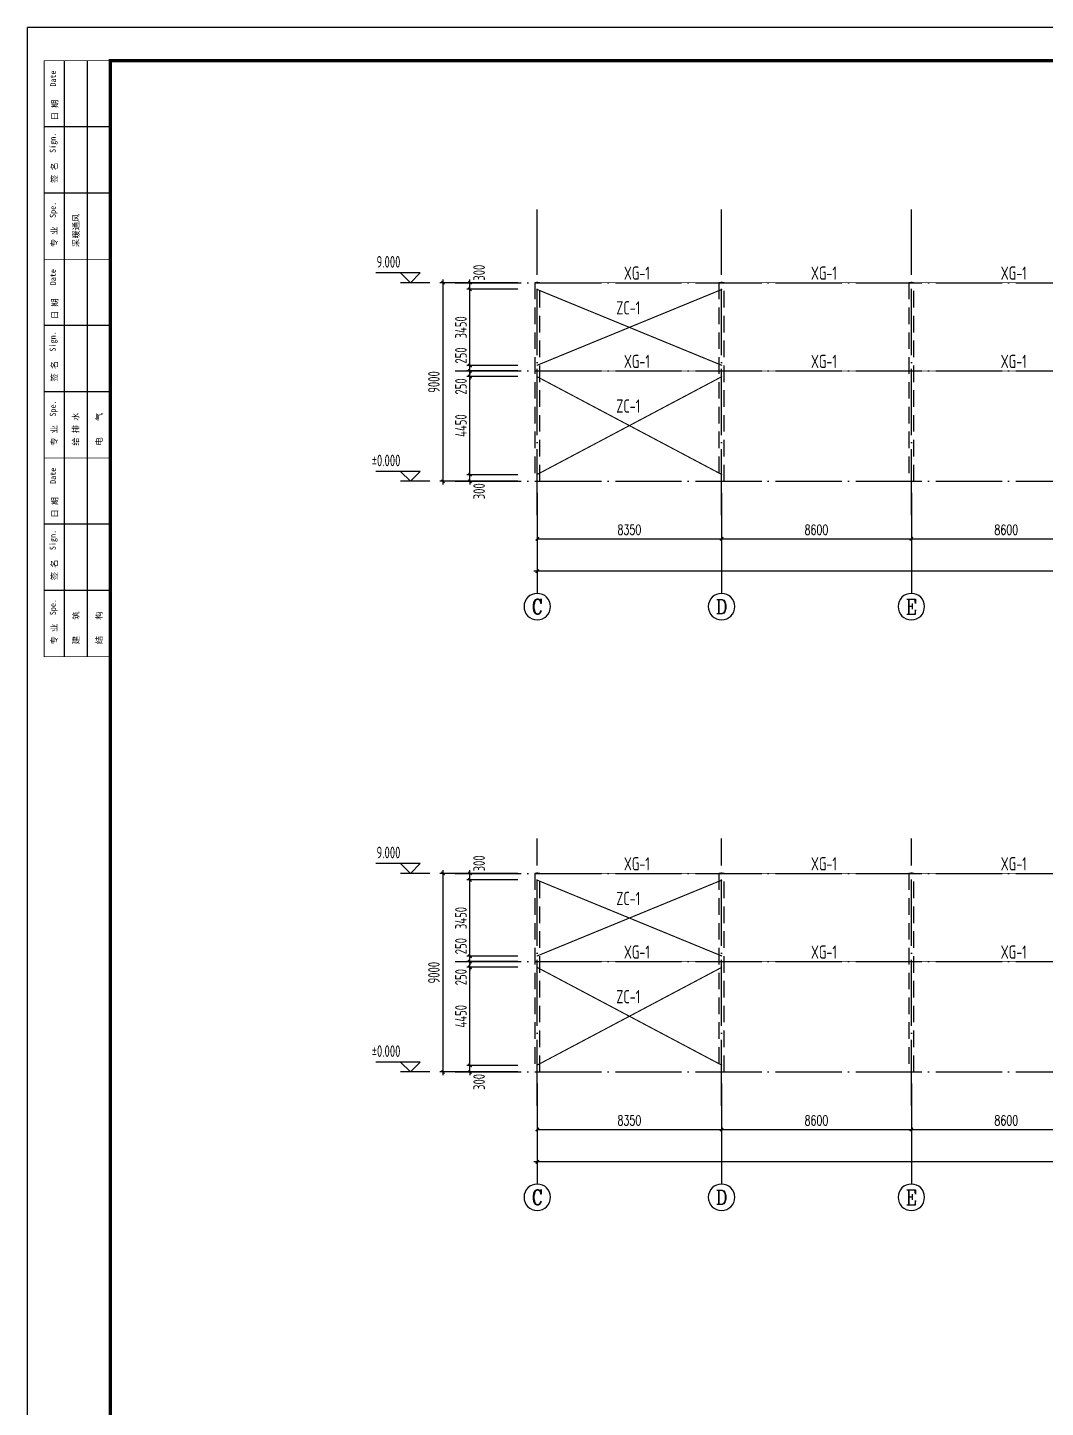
# Model space of a CAD drawing. Extents: x 899043 to 2598688, y -137197 to 211789.
# Drawn here: x 1636138 to 1682255, y 67618 to 130135 of the extents above; entities that cross this region are included whole.
import ezdxf
from ezdxf.enums import TextEntityAlignment as Align

# ---------------------------------------------------------------- set-up
doc = ezdxf.new("R2010")
doc.units = 0
doc.header["$LTSCALE"] = 1500
doc.header["$MEASUREMENT"] = 0
doc.linetypes.add('DASHED', pattern=[0.75, 0.5, -0.25])
doc.linetypes.add('DOTE', pattern=[2.42, 2, -0.2, 0.02, -0.2])
for name, color, linetype in [('00-tk', 151, 'Continuous'), ('AXIS', 3, 'Continuous'), ('AXIS_TEXT', 7, 'Continuous'), ('Boltx', 252, 'DASHED'), ('DIM', 3, 'Continuous'), ('TDB_文字', 7, 'Continuous'), ('THIN', 7, 'Continuous')]:
    doc.layers.add(name, color=color, linetype=linetype)
doc.layers.add('钢板标注', color=9, linetype='Continuous', lineweight=18)
doc.styles.add('_TCH_AXIS', font='COMPLEX', dxfattribs={"bigfont": 'GBCBIG'})
doc.styles.add('_TCH_DIM_T3', font='SIMPLEX', dxfattribs={"width": 0.705882, "bigfont": 'GBCBIG'})
doc.styles.add('COMPLEX', font='COMPLEX')
doc.styles.add('DS6HT', font='simhei.ttf', dxfattribs={"width": 0.8})
doc.styles.add('TSSD_Dimension', font='Tssdeng.shx', dxfattribs={"width": 0.7, "bigfont": 'hztxt.shx'})
doc.styles.add('TSSD_Label', font='Tssdeng.shx', dxfattribs={"width": 0.7, "bigfont": 'hztxt.shx'})
doc.dimstyles.new('_TCH_ARCH&&150', dxfattribs={"dimtxt": 446.25, "dimasz": 150, "dimexe": 375, "dimexo": 450, "dimgap": 189.375, "dimtad": 1, "dimdec": 0, "dimzin": 0, "dimdsep": 46, "dimtxsty": '_TCH_DIM_T3', "dimblk": 'ARCHTICK', "dimcen": 0.09, "dimclrt": 7, "dimazin": 2, "dimtfac": 1, "dimtdec": 0, "dimtix": 1, "dimtmove": 2, "dimatfit": 3, "dimfxl": 0, "dimtolj": 1, "dimtzin": 0, "dimarcsym": 0})
doc.dimstyles.new('TSSD_150_150', dxfattribs={"dimtxt": 525, "dimasz": 150, "dimexe": 150, "dimexo": 375, "dimgap": 150, "dimtad": 1, "dimdec": 0, "dimzin": 0, "dimdsep": 46, "dimtxsty": 'TSSD_Dimension', "dimblk": 'ARCHTICK', "dimblk1": 'ARCHTICK', "dimblk2": 'ARCHTICK', "dimcen": 0, "dimdle": 150, "dimclrt": 7, "dimadec": 0, "dimazin": 0, "dimtfac": 1, "dimtdec": 0, "dimtix": 1, "dimtmove": 2, "dimatfit": 3, "dimfxl": 0, "dimtolj": 1, "dimtzin": 0, "dimarcsym": 0})

# ---------------------------------------------------------------- blocks, each defined once
blk = doc.blocks.new('_ArchTick')
at = {"color": 0, "linetype": 'ByBlock', "const_width": 0.4}
blk.add_lwpolyline([(-0.5, -0.5), (0.5, 0.5)], dxfattribs=at)
blk = doc.blocks.new('*D251')
at = {"layer": 'AXIS', "color": 0, "lineweight": -2}
for p, q in [((1659231, 109057), (1659231, 106595)), ((1667582, 109057), (1667582, 106595)), ((1659231, 106970), (1667582, 106970))]:
    blk.add_line(p, q, dxfattribs=at)
at = {"layer": 'Defpoints', "color": 0}
for p in [(1659231, 109507), (1667582, 109507), (1667582, 106970)]:
    blk.add_point(p, dxfattribs=at)
at = {"layer": 'AXIS', "color": 0, "lineweight": -2, "xscale": 150, "yscale": 150, "zscale": 150, "rotation": 180}
blk.add_blockref('_ArchTick', (1659231, 106970), dxfattribs=at)
at = {"layer": 'AXIS', "color": 0, "lineweight": -2, "xscale": 150, "yscale": 150, "zscale": 150}
blk.add_blockref('_ArchTick', (1667582, 106970), dxfattribs=at)
at = {"layer": 'AXIS', "color": 7, "insert": (1663407, 107382), "char_height": 446.2, "attachment_point": 5, "style": '_TCH_DIM_T3'}
blk.add_mtext('\\A1;8350', dxfattribs=at)
blk = doc.blocks.new('*D252')
at = {"layer": 'AXIS', "color": 0, "lineweight": -2}
for p, q in [((1667582, 109057), (1667582, 106595)), ((1676182, 109057), (1676182, 106595)), ((1667582, 106970), (1676182, 106970))]:
    blk.add_line(p, q, dxfattribs=at)
at = {"layer": 'Defpoints', "color": 0}
for p in [(1667582, 109507), (1676182, 109507), (1676182, 106970)]:
    blk.add_point(p, dxfattribs=at)
at = {"layer": 'AXIS', "color": 0, "lineweight": -2, "xscale": 150, "yscale": 150, "zscale": 150, "rotation": 180}
blk.add_blockref('_ArchTick', (1667582, 106970), dxfattribs=at)
at = {"layer": 'AXIS', "color": 0, "lineweight": -2, "xscale": 150, "yscale": 150, "zscale": 150}
blk.add_blockref('_ArchTick', (1676182, 106970), dxfattribs=at)
at = {"layer": 'AXIS', "color": 7, "insert": (1671882, 107382), "char_height": 446.2, "attachment_point": 5, "style": '_TCH_DIM_T3'}
blk.add_mtext('\\A1;8600', dxfattribs=at)
blk = doc.blocks.new('*D253')
at = {"layer": 'AXIS', "color": 0, "lineweight": -2}
for p, q in [((1676182, 109057), (1676182, 106595)), ((1684782, 109057), (1684782, 106595)), ((1676182, 106970), (1684782, 106970))]:
    blk.add_line(p, q, dxfattribs=at)
at = {"layer": 'Defpoints', "color": 0}
for p in [(1676182, 109507), (1684782, 109507), (1684782, 106970)]:
    blk.add_point(p, dxfattribs=at)
at = {"layer": 'AXIS', "color": 0, "lineweight": -2, "xscale": 150, "yscale": 150, "zscale": 150, "rotation": 180}
blk.add_blockref('_ArchTick', (1676182, 106970), dxfattribs=at)
at = {"layer": 'AXIS', "color": 0, "lineweight": -2, "xscale": 150, "yscale": 150, "zscale": 150}
blk.add_blockref('_ArchTick', (1684782, 106970), dxfattribs=at)
at = {"layer": 'AXIS', "color": 7, "insert": (1680482, 107382), "char_height": 446.2, "attachment_point": 5, "style": '_TCH_DIM_T3'}
blk.add_mtext('\\A1;8600', dxfattribs=at)
blk = doc.blocks.new('_AXISO')
blk.add_circle((0, 0), 0.5)
at = {"layer": 'AXIS_TEXT', "style": 'COMPLEX', "width": 1.041667}
blk.add_attdef('A', text='', height=0.56, dxfattribs=at).set_placement((-0.25, -0.28), (0.25, -0.28), align=Align.FIT)
blk = doc.blocks.new('*D264')
at = {"layer": 'Defpoints', "color": 0}
for p in [(1659231, 108716), (1769982, 108716), (1659231, 105507)]:
    blk.add_point(p, dxfattribs=at)
at = {"layer": 'DIM', "color": 0, "lineweight": -2}
for p, q in [((1659231, 108341), (1659231, 105357)), ((1769982, 108341), (1769982, 105357)), ((1770132, 105507), (1659081, 105507))]:
    blk.add_line(p, q, dxfattribs=at)
at = {"layer": 'DIM', "color": 0, "lineweight": -2, "xscale": 150, "yscale": 150, "zscale": 150, "rotation": 180}
blk.add_blockref('_ArchTick', (1659231, 105507), dxfattribs=at)
at = {"layer": 'DIM', "color": 0, "lineweight": -2, "xscale": 150, "yscale": 150, "zscale": 150}
blk.add_blockref('_ArchTick', (1769982, 105507), dxfattribs=at)
at = {"layer": 'DIM', "color": 7, "insert": (1714607, 105920), "char_height": 525, "attachment_point": 5, "style": 'TSSD_Dimension'}
blk.add_mtext('\\A1;110750', dxfattribs=at)
blk = doc.blocks.new('*D272')
at = {"layer": 'Defpoints', "color": 0}
for p in [(1654960, 118578), (1658582, 118578), (1658582, 109578)]:
    blk.add_point(p, dxfattribs=at)
at = {"layer": 'DIM', "color": 0, "lineweight": -2}
for p, q in [((1658207, 118578), (1654810, 118578)), ((1654960, 109428), (1654960, 118728)), ((1658207, 109578), (1654810, 109578))]:
    blk.add_line(p, q, dxfattribs=at)
at = {"layer": 'DIM', "color": 0, "lineweight": -2, "xscale": 150, "yscale": 150, "zscale": 150}
for p, rotation in [((1654960, 118578), 90), ((1654960, 109578), 270)]:
    blk.add_blockref('_ArchTick', p, dxfattribs=dict(at, rotation=rotation))
at = {"layer": 'DIM', "color": 7, "insert": (1654547, 114078), "char_height": 525, "attachment_point": 5, "rotation": 90, "style": 'TSSD_Dimension'}
blk.add_mtext('\\A1;9000', dxfattribs=at)
blk = doc.blocks.new('*D269')
at = {"layer": 'Defpoints', "color": 0}
for p in [(1656183, 109878), (1658721, 109878), (1658721, 109578)]:
    blk.add_point(p, dxfattribs=at)
at = {"layer": 'DIM', "color": 0, "lineweight": -2}
for p, q in [((1658346, 109878), (1656033, 109878)), ((1658346, 109578), (1656033, 109578)), ((1656183, 109878), (1656183, 110028)), ((1656183, 109578), (1656183, 109878)), ((1656183, 109578), (1656183, 109428))]:
    blk.add_line(p, q, dxfattribs=at)
at = {"layer": 'DIM', "color": 0, "lineweight": -2, "xscale": 150, "yscale": 150, "zscale": 150}
for p, rotation in [((1656183, 109878), 270), ((1656183, 109578), 90)]:
    blk.add_blockref('_ArchTick', p, dxfattribs=dict(at, rotation=rotation))
at = {"layer": 'DIM', "color": 7, "insert": (1656596, 109126), "char_height": 525, "attachment_point": 5, "rotation": 90, "style": 'TSSD_Dimension'}
blk.add_mtext('\\A1;300', dxfattribs=at)
blk = doc.blocks.new('*D270')
at = {"layer": 'Defpoints', "color": 0}
for p in [(1656183, 118278), (1658721, 118278), (1658721, 114828)]:
    blk.add_point(p, dxfattribs=at)
at = {"layer": 'DIM', "color": 0, "lineweight": -2}
for p, q in [((1658346, 118278), (1656033, 118278)), ((1656183, 114678), (1656183, 118428)), ((1658346, 114828), (1656033, 114828))]:
    blk.add_line(p, q, dxfattribs=at)
at = {"layer": 'DIM', "color": 0, "lineweight": -2, "xscale": 150, "yscale": 150, "zscale": 150}
for p, rotation in [((1656183, 118278), 90), ((1656183, 114828), 270)]:
    blk.add_blockref('_ArchTick', p, dxfattribs=dict(at, rotation=rotation))
at = {"layer": 'DIM', "color": 7, "insert": (1655771, 116553), "char_height": 525, "attachment_point": 5, "rotation": 90, "style": 'TSSD_Dimension'}
blk.add_mtext('\\A1;3450', dxfattribs=at)
blk = doc.blocks.new('*D271')
at = {"layer": 'Defpoints', "color": 0}
for p in [(1656183, 118578), (1658721, 118578), (1658721, 118278)]:
    blk.add_point(p, dxfattribs=at)
at = {"layer": 'DIM', "color": 0, "lineweight": -2}
for p, q in [((1658346, 118578), (1656033, 118578)), ((1658346, 118278), (1656033, 118278)), ((1656183, 118128), (1656183, 118728))]:
    blk.add_line(p, q, dxfattribs=at)
at = {"layer": 'DIM', "color": 0, "lineweight": -2, "xscale": 150, "yscale": 150, "zscale": 150}
for p, rotation in [((1656183, 118578), 90), ((1656183, 118278), 270)]:
    blk.add_blockref('_ArchTick', p, dxfattribs=dict(at, rotation=rotation))
at = {"layer": 'DIM', "color": 7, "insert": (1656596, 119029), "char_height": 525, "attachment_point": 5, "rotation": 90, "style": 'TSSD_Dimension'}
blk.add_mtext('\\A1;300', dxfattribs=at)
blk = doc.blocks.new('*D273')
at = {"layer": 'Defpoints', "color": 0}
for p in [(1656183, 114578), (1658721, 114578), (1658721, 114328)]:
    blk.add_point(p, dxfattribs=at)
at = {"layer": 'DIM', "color": 0, "lineweight": -2}
for p, q in [((1658346, 114578), (1656033, 114578)), ((1656183, 114578), (1656183, 114728)), ((1656183, 114328), (1656183, 114578)), ((1658346, 114328), (1656033, 114328)), ((1656183, 114328), (1656183, 114178))]:
    blk.add_line(p, q, dxfattribs=at)
at = {"layer": 'DIM', "color": 0, "lineweight": -2, "xscale": 150, "yscale": 150, "zscale": 150}
for p, rotation in [((1656183, 114578), 270), ((1656183, 114328), 90)]:
    blk.add_blockref('_ArchTick', p, dxfattribs=dict(at, rotation=rotation))
at = {"layer": 'DIM', "color": 7, "insert": (1655771, 113876), "char_height": 525, "attachment_point": 5, "rotation": 90, "style": 'TSSD_Dimension'}
blk.add_mtext('\\A1;250', dxfattribs=at)
blk = doc.blocks.new('*D274')
at = {"layer": 'Defpoints', "color": 0}
for p in [(1656183, 114328), (1658721, 114328), (1658721, 109878)]:
    blk.add_point(p, dxfattribs=at)
at = {"layer": 'DIM', "color": 0, "lineweight": -2}
for p, q in [((1656183, 109728), (1656183, 114478)), ((1658346, 114328), (1656033, 114328)), ((1658346, 109878), (1656033, 109878))]:
    blk.add_line(p, q, dxfattribs=at)
at = {"layer": 'DIM', "color": 0, "lineweight": -2, "xscale": 150, "yscale": 150, "zscale": 150}
for p, rotation in [((1656183, 114328), 90), ((1656183, 109878), 270)]:
    blk.add_blockref('_ArchTick', p, dxfattribs=dict(at, rotation=rotation))
at = {"layer": 'DIM', "color": 7, "insert": (1655771, 112103), "char_height": 525, "attachment_point": 5, "rotation": 90, "style": 'TSSD_Dimension'}
blk.add_mtext('\\A1;4450', dxfattribs=at)
blk = doc.blocks.new('*D288')
at = {"layer": 'AXIS', "color": 0, "lineweight": -2}
for p, q in [((1659231, 82295), (1659231, 79832)), ((1667582, 82295), (1667582, 79832)), ((1659231, 80207), (1667582, 80207))]:
    blk.add_line(p, q, dxfattribs=at)
at = {"layer": 'Defpoints', "color": 0}
for p in [(1659231, 82745), (1667582, 82745), (1667582, 80207)]:
    blk.add_point(p, dxfattribs=at)
at = {"layer": 'AXIS', "color": 0, "lineweight": -2, "xscale": 150, "yscale": 150, "zscale": 150, "rotation": 180}
blk.add_blockref('_ArchTick', (1659231, 80207), dxfattribs=at)
at = {"layer": 'AXIS', "color": 0, "lineweight": -2, "xscale": 150, "yscale": 150, "zscale": 150}
blk.add_blockref('_ArchTick', (1667582, 80207), dxfattribs=at)
at = {"layer": 'AXIS', "color": 7, "insert": (1663407, 80620), "char_height": 446.2, "attachment_point": 5, "style": '_TCH_DIM_T3'}
blk.add_mtext('\\A1;8350', dxfattribs=at)
blk = doc.blocks.new('*D289')
at = {"layer": 'AXIS', "color": 0, "lineweight": -2}
for p, q in [((1667582, 82295), (1667582, 79832)), ((1676182, 82295), (1676182, 79832)), ((1667582, 80207), (1676182, 80207))]:
    blk.add_line(p, q, dxfattribs=at)
at = {"layer": 'Defpoints', "color": 0}
for p in [(1667582, 82745), (1676182, 82745), (1676182, 80207)]:
    blk.add_point(p, dxfattribs=at)
at = {"layer": 'AXIS', "color": 0, "lineweight": -2, "xscale": 150, "yscale": 150, "zscale": 150, "rotation": 180}
blk.add_blockref('_ArchTick', (1667582, 80207), dxfattribs=at)
at = {"layer": 'AXIS', "color": 0, "lineweight": -2, "xscale": 150, "yscale": 150, "zscale": 150}
blk.add_blockref('_ArchTick', (1676182, 80207), dxfattribs=at)
at = {"layer": 'AXIS', "color": 7, "insert": (1671882, 80620), "char_height": 446.2, "attachment_point": 5, "style": '_TCH_DIM_T3'}
blk.add_mtext('\\A1;8600', dxfattribs=at)
blk = doc.blocks.new('*D290')
at = {"layer": 'AXIS', "color": 0, "lineweight": -2}
for p, q in [((1676182, 82295), (1676182, 79832)), ((1684782, 82295), (1684782, 79832)), ((1676182, 80207), (1684782, 80207))]:
    blk.add_line(p, q, dxfattribs=at)
at = {"layer": 'Defpoints', "color": 0}
for p in [(1676182, 82745), (1684782, 82745), (1684782, 80207)]:
    blk.add_point(p, dxfattribs=at)
at = {"layer": 'AXIS', "color": 0, "lineweight": -2, "xscale": 150, "yscale": 150, "zscale": 150, "rotation": 180}
blk.add_blockref('_ArchTick', (1676182, 80207), dxfattribs=at)
at = {"layer": 'AXIS', "color": 0, "lineweight": -2, "xscale": 150, "yscale": 150, "zscale": 150}
blk.add_blockref('_ArchTick', (1684782, 80207), dxfattribs=at)
at = {"layer": 'AXIS', "color": 7, "insert": (1680482, 80620), "char_height": 446.2, "attachment_point": 5, "style": '_TCH_DIM_T3'}
blk.add_mtext('\\A1;8600', dxfattribs=at)
blk = doc.blocks.new('*D276')
at = {"layer": 'Defpoints', "color": 0}
for p in [(1659231, 81953), (1769982, 81953), (1659231, 78745)]:
    blk.add_point(p, dxfattribs=at)
at = {"layer": 'DIM', "color": 0, "lineweight": -2}
for p, q in [((1659231, 81578), (1659231, 78595)), ((1769982, 81578), (1769982, 78595)), ((1770132, 78745), (1659081, 78745))]:
    blk.add_line(p, q, dxfattribs=at)
at = {"layer": 'DIM', "color": 0, "lineweight": -2, "xscale": 150, "yscale": 150, "zscale": 150, "rotation": 180}
blk.add_blockref('_ArchTick', (1659231, 78745), dxfattribs=at)
at = {"layer": 'DIM', "color": 0, "lineweight": -2, "xscale": 150, "yscale": 150, "zscale": 150}
blk.add_blockref('_ArchTick', (1769982, 78745), dxfattribs=at)
at = {"layer": 'DIM', "color": 7, "insert": (1714607, 79157), "char_height": 525, "attachment_point": 5, "style": 'TSSD_Dimension'}
blk.add_mtext('\\A1;110750', dxfattribs=at)
blk = doc.blocks.new('*D284')
at = {"layer": 'Defpoints', "color": 0}
for p in [(1654960, 91815), (1658582, 91815), (1658582, 82815)]:
    blk.add_point(p, dxfattribs=at)
at = {"layer": 'DIM', "color": 0, "lineweight": -2}
for p, q in [((1654960, 82665), (1654960, 91965)), ((1658207, 91815), (1654810, 91815)), ((1658207, 82815), (1654810, 82815))]:
    blk.add_line(p, q, dxfattribs=at)
at = {"layer": 'DIM', "color": 0, "lineweight": -2, "xscale": 150, "yscale": 150, "zscale": 150}
for p, rotation in [((1654960, 91815), 90), ((1654960, 82815), 270)]:
    blk.add_blockref('_ArchTick', p, dxfattribs=dict(at, rotation=rotation))
at = {"layer": 'DIM', "color": 7, "insert": (1654547, 87315), "char_height": 525, "attachment_point": 5, "rotation": 90, "style": 'TSSD_Dimension'}
blk.add_mtext('\\A1;9000', dxfattribs=at)
blk = doc.blocks.new('*D285')
at = {"layer": 'Defpoints', "color": 0}
for p in [(1656183, 83115), (1658721, 83115), (1658721, 82815)]:
    blk.add_point(p, dxfattribs=at)
at = {"layer": 'DIM', "color": 0, "lineweight": -2}
for p, q in [((1656183, 83115), (1656183, 83265)), ((1658346, 83115), (1656033, 83115)), ((1658346, 82815), (1656033, 82815)), ((1656183, 82815), (1656183, 83115)), ((1656183, 82815), (1656183, 82665))]:
    blk.add_line(p, q, dxfattribs=at)
at = {"layer": 'DIM', "color": 0, "lineweight": -2, "xscale": 150, "yscale": 150, "zscale": 150}
for p, rotation in [((1656183, 83115), 270), ((1656183, 82815), 90)]:
    blk.add_blockref('_ArchTick', p, dxfattribs=dict(at, rotation=rotation))
at = {"layer": 'DIM', "color": 7, "insert": (1656596, 82363), "char_height": 525, "attachment_point": 5, "rotation": 90, "style": 'TSSD_Dimension'}
blk.add_mtext('\\A1;300', dxfattribs=at)
blk = doc.blocks.new('*D286')
at = {"layer": 'Defpoints', "color": 0}
for p in [(1656183, 91515), (1658721, 91515), (1658721, 88065)]:
    blk.add_point(p, dxfattribs=at)
at = {"layer": 'DIM', "color": 0, "lineweight": -2}
for p, q in [((1658346, 91515), (1656033, 91515)), ((1656183, 87915), (1656183, 91665)), ((1658346, 88065), (1656033, 88065))]:
    blk.add_line(p, q, dxfattribs=at)
at = {"layer": 'DIM', "color": 0, "lineweight": -2, "xscale": 150, "yscale": 150, "zscale": 150}
for p, rotation in [((1656183, 91515), 90), ((1656183, 88065), 270)]:
    blk.add_blockref('_ArchTick', p, dxfattribs=dict(at, rotation=rotation))
at = {"layer": 'DIM', "color": 7, "insert": (1655771, 89790), "char_height": 525, "attachment_point": 5, "rotation": 90, "style": 'TSSD_Dimension'}
blk.add_mtext('\\A1;3450', dxfattribs=at)
blk = doc.blocks.new('*D287')
at = {"layer": 'Defpoints', "color": 0}
for p in [(1656183, 91815), (1658721, 91815), (1658721, 91515)]:
    blk.add_point(p, dxfattribs=at)
at = {"layer": 'DIM', "color": 0, "lineweight": -2}
for p, q in [((1656183, 91365), (1656183, 91965)), ((1658346, 91815), (1656033, 91815)), ((1658346, 91515), (1656033, 91515))]:
    blk.add_line(p, q, dxfattribs=at)
at = {"layer": 'DIM', "color": 0, "lineweight": -2, "xscale": 150, "yscale": 150, "zscale": 150}
for p, rotation in [((1656183, 91815), 90), ((1656183, 91515), 270)]:
    blk.add_blockref('_ArchTick', p, dxfattribs=dict(at, rotation=rotation))
at = {"layer": 'DIM', "color": 7, "insert": (1656596, 92267), "char_height": 525, "attachment_point": 5, "rotation": 90, "style": 'TSSD_Dimension'}
blk.add_mtext('\\A1;300', dxfattribs=at)
blk = doc.blocks.new('*D282')
at = {"layer": 'Defpoints', "color": 0}
for p in [(1656183, 87815), (1658721, 87815), (1658721, 87565)]:
    blk.add_point(p, dxfattribs=at)
at = {"layer": 'DIM', "color": 0, "lineweight": -2}
for p, q in [((1658346, 87815), (1656033, 87815)), ((1658346, 87565), (1656033, 87565)), ((1656183, 87815), (1656183, 87965)), ((1656183, 87565), (1656183, 87815)), ((1656183, 87565), (1656183, 87415))]:
    blk.add_line(p, q, dxfattribs=at)
at = {"layer": 'DIM', "color": 0, "lineweight": -2, "xscale": 150, "yscale": 150, "zscale": 150}
for p, rotation in [((1656183, 87815), 270), ((1656183, 87565), 90)]:
    blk.add_blockref('_ArchTick', p, dxfattribs=dict(at, rotation=rotation))
at = {"layer": 'DIM', "color": 7, "insert": (1655771, 87113), "char_height": 525, "attachment_point": 5, "rotation": 90, "style": 'TSSD_Dimension'}
blk.add_mtext('\\A1;250', dxfattribs=at)
blk = doc.blocks.new('*D283')
at = {"layer": 'Defpoints', "color": 0}
for p in [(1656183, 87565), (1658721, 87565), (1658721, 83115)]:
    blk.add_point(p, dxfattribs=at)
at = {"layer": 'DIM', "color": 0, "lineweight": -2}
for p, q in [((1658346, 87565), (1656033, 87565)), ((1656183, 82965), (1656183, 87715)), ((1658346, 83115), (1656033, 83115))]:
    blk.add_line(p, q, dxfattribs=at)
at = {"layer": 'DIM', "color": 0, "lineweight": -2, "xscale": 150, "yscale": 150, "zscale": 150}
for p, rotation in [((1656183, 87565), 90), ((1656183, 83115), 270)]:
    blk.add_blockref('_ArchTick', p, dxfattribs=dict(at, rotation=rotation))
at = {"layer": 'DIM', "color": 7, "insert": (1655771, 85340), "char_height": 525, "attachment_point": 5, "rotation": 90, "style": 'TSSD_Dimension'}
blk.add_mtext('\\A1;4450', dxfattribs=at)
blk = doc.blocks.new('*D340')
at = {"layer": 'Defpoints', "color": 0}
for p in [(1656183, 88065), (1658721, 88065), (1658721, 87815)]:
    blk.add_point(p, dxfattribs=at)
at = {"layer": 'DIM', "color": 0, "lineweight": -2}
for p, q in [((1656183, 88065), (1656183, 88215)), ((1658346, 88065), (1656033, 88065)), ((1658346, 87815), (1656033, 87815)), ((1656183, 87815), (1656183, 88065)), ((1656183, 87815), (1656183, 87665))]:
    blk.add_line(p, q, dxfattribs=at)
at = {"layer": 'DIM', "color": 0, "lineweight": -2, "xscale": 150, "yscale": 150, "zscale": 150}
for p, rotation in [((1656183, 88065), 270), ((1656183, 87815), 90)]:
    blk.add_blockref('_ArchTick', p, dxfattribs=dict(at, rotation=rotation))
at = {"layer": 'DIM', "color": 7, "insert": (1655771, 88517), "char_height": 525, "attachment_point": 5, "rotation": 90, "style": 'TSSD_Dimension'}
blk.add_mtext('\\A1;250', dxfattribs=at)
blk = doc.blocks.new('*D341')
at = {"layer": 'Defpoints', "color": 0}
for p in [(1656183, 114828), (1658721, 114828), (1658721, 114578)]:
    blk.add_point(p, dxfattribs=at)
at = {"layer": 'DIM', "color": 0, "lineweight": -2}
for p, q in [((1658346, 114828), (1656033, 114828)), ((1658346, 114578), (1656033, 114578)), ((1656183, 114828), (1656183, 114978)), ((1656183, 114578), (1656183, 114828)), ((1656183, 114578), (1656183, 114428))]:
    blk.add_line(p, q, dxfattribs=at)
at = {"layer": 'DIM', "color": 0, "lineweight": -2, "xscale": 150, "yscale": 150, "zscale": 150}
for p, rotation in [((1656183, 114828), 270), ((1656183, 114578), 90)]:
    blk.add_blockref('_ArchTick', p, dxfattribs=dict(at, rotation=rotation))
at = {"layer": 'DIM', "color": 7, "insert": (1655771, 115279), "char_height": 525, "attachment_point": 5, "rotation": 90, "style": 'TSSD_Dimension'}
blk.add_mtext('\\A1;250', dxfattribs=at)
blk = doc.blocks.new('会签')
at = {"layer": '00-tk'}
for p, q in [((-1400, 24000), (-1400, 6000)), ((-700, 24000), (-700, 6000)), ((0, 22000), (-2000, 22000)), ((0, 20000), (-2000, 20000)), ((0, 16000), (-2000, 16000)), ((0, 14000), (-2000, 14000)), ((0, 10000), (-2000, 10000)), ((0, 8000), (-2000, 8000))]:
    blk.add_line(p, q, dxfattribs=at)
at = {"layer": '00-tk', "const_width": 24.7}
for points in [[(0, 6000), (-2000, 6000), (-2000, 24000)], [(0, 24000), (-2000, 24000)], [(0, 18000), (-2000, 18000)], [(0, 12000), (-2000, 12000)]]:
    blk.add_lwpolyline(points, dxfattribs=at)
at = {"layer": '00-tk', "style": 'DS6HT'}
for s, p in [('Date', (-1642, 23216)), ('日 期', (-1589, 22196)), ('Sign.', (-1651, 21215)), ('签 名', (-1603, 20306)), ('Spe.', (-1648, 19251)), ('采暖通风', (-948, 18370)), ('专 业', (-1608, 18369)), ('Date', (-1642, 17216)), ('日 期', (-1589, 16196)), ('Sign.', (-1651, 15215)), ('签 名', (-1603, 14306)), ('Spe.', (-1648, 13251)), ('给 排 水', (-956, 12372)), ('电    气', (-251, 12372)), ('专 业', (-1608, 12369)), ('Date', (-1642, 11216)), ('日 期', (-1589, 10196)), ('Sign.', (-1651, 9215)), ('签 名', (-1603, 8306)), ('Spe.', (-1648, 7251)), ('建    筑', (-948, 6372)), ('结    构', (-248, 6374)), ('专 业', (-1608, 6369))]:
    blk.add_text(s, height=180, rotation=90, dxfattribs=at).set_placement(p)
blk = doc.blocks.new('A$C16496DF1')
at = {"layer": '00-tk'}
for p, q in [((0, 0), (0, 126150)), ((3750, 1500), (3750, 124650))]:
    blk.add_line(p, q, dxfattribs=at)
at = {"layer": '00-tk', "linetype": 'Continuous'}
blk.add_line((178350, 126150), (0, 126150), dxfattribs=at)
at = {"layer": '00-tk', "const_width": 150}
blk.add_lwpolyline([(3750, 124650), (176850, 124650), (176850, 1500), (3750, 1500)], close=True, dxfattribs=at)
at = {"layer": '00-tk', "xscale": 1.5, "yscale": 1.5, "zscale": 1.5}
blk.add_blockref('会签', (3750, 88650), dxfattribs=at)

msp = doc.modelspace()

# ---------------------------------------------------------------- linework, layer by layer
at = {"layer": 'AXIS', "color": 253, "linetype": 'DOTE'}
for p, q in [((1659231.5, 108036.8), (1659231.5, 121897.9)), ((1667581.5, 108036.8), (1667581.5, 121897.9)), ((1676181.5, 108036.8), (1676181.5, 121897.9)), ((1655509, 118577.6), (1774855.4, 118577.6)), ((1655509, 114577.6), (1774855.4, 114577.6)), ((1655509, 109577.6), (1774855.4, 109577.6)), ((1659231.5, 81274.3), (1659231.5, 93398.9)), ((1667581.5, 81274.3), (1667581.5, 93398.9)), ((1676181.5, 81274.3), (1676181.5, 93398.9)), ((1655509, 91815.1), (1774855.4, 91815.1)), ((1655509, 87815.1), (1774855.4, 87815.1)), ((1655509, 82815.1), (1774855.4, 82815.1))]:
    msp.add_line(p, q, dxfattribs=at)
at = {"layer": 'AXIS'}
for p, q in [((1659231.5, 108036.8), (1659231.5, 104499.3)), ((1667581.5, 108036.8), (1667581.5, 104499.3)), ((1676181.5, 108036.8), (1676181.5, 104499.3)), ((1659231.5, 81274.3), (1659231.5, 77736.8)), ((1667581.5, 81274.3), (1667581.5, 77736.8)), ((1676181.5, 81274.3), (1676181.5, 77736.8))]:
    msp.add_line(p, q, dxfattribs=at)
at = {"layer": 'Boltx', "color": 4}
for points in [[(1659114, 118577.6), (1659114, 109577.6), (1659349, 109577.6), (1659349, 118577.6)], [(1667464, 118577.6), (1667464, 109577.6), (1667699, 109577.6), (1667699, 118577.6)], [(1676064, 118577.6), (1676064, 109577.6), (1676299, 109577.6), (1676299, 118577.6)], [(1659114, 91815.1), (1659114, 82815.1), (1659349, 82815.1), (1659349, 91815.1)], [(1667464, 91815.1), (1667464, 82815.1), (1667699, 82815.1), (1667699, 91815.1)], [(1676064, 91815.1), (1676064, 82815.1), (1676299, 82815.1), (1676299, 91815.1)]]:
    msp.add_lwpolyline(points, close=True, dxfattribs=at)
at = {"layer": 'Boltx', "color": 4, "linetype": 'ByBlock', "const_width": 25}
for points in [[(1659474.5, 118577.6), (1769981.5, 118577.6)], [(1659474.5, 114577.6), (1769981.5, 114577.6)], [(1659474.5, 91815.1), (1769981.5, 91815.1)], [(1659474.5, 87815.1), (1769981.5, 87815.1)]]:
    msp.add_lwpolyline(points, dxfattribs=at)
at = {"layer": 'TDB_文字', "color": 4, "linetype": 'ByBlock', "const_width": 50}
for points in [[(1667606.5, 114827.6), (1659206.5, 118277.6)], [(1659206.5, 114827.6), (1667606.5, 118277.6)], [(1667606.5, 109877.6), (1659206.5, 114327.6)], [(1659206.5, 109877.6), (1667606.5, 114327.6)], [(1667606.5, 88065.1), (1659206.5, 91515.1)], [(1659206.5, 88065.1), (1667606.5, 91515.1)], [(1667606.5, 83115.1), (1659206.5, 87565.1)], [(1659206.5, 83115.1), (1667606.5, 87565.1)]]:
    msp.add_lwpolyline(points, dxfattribs=at)
at = {"layer": 'THIN'}
for p, q in [((1653030.7, 119027.6), (1651920.1, 119027.6)), ((1653480.7, 118577.6), (1653030.7, 119027.6)), ((1653930.7, 119027.6), (1653030.7, 119027.6)), ((1653480.7, 118577.6), (1653930.7, 119027.6)), ((1654357.6, 118577.6), (1653030.7, 118577.6)), ((1653030.7, 110027.6), (1651920.1, 110027.6)), ((1653480.7, 109577.6), (1653030.7, 110027.6)), ((1653930.7, 110027.6), (1653030.7, 110027.6)), ((1654357.6, 109577.6), (1653030.7, 109577.6)), ((1653480.7, 109577.6), (1653930.7, 110027.6)), ((1653030.7, 92265.1), (1651920.1, 92265.1)), ((1653480.7, 91815.1), (1653030.7, 92265.1)), ((1653930.7, 92265.1), (1653030.7, 92265.1)), ((1653480.7, 91815.1), (1653930.7, 92265.1)), ((1654357.6, 91815.1), (1653030.7, 91815.1)), ((1653030.7, 83265.1), (1651920.1, 83265.1)), ((1653480.7, 82815.1), (1653030.7, 83265.1)), ((1653930.7, 83265.1), (1653030.7, 83265.1)), ((1653480.7, 82815.1), (1653930.7, 83265.1)), ((1654357.6, 82815.1), (1653030.7, 82815.1))]:
    msp.add_line(p, q, dxfattribs=at)

# ---------------------------------------------------------------- block references
at = {"layer": 'AXIS'}
ref = msp.add_blockref('_AXISO', (1659231.5, 103899.3), dxfattribs=dict(at, xscale=-1200, yscale=1200, zscale=1200))
ref.add_attrib('A', 'C', dxfattribs={"layer": 'AXIS_TEXT', "height": 683.5, "style": '_TCH_AXIS'}).set_placement((1658987.4, 103557.5), (1659475.6, 103557.5), align=Align.FIT)
ref = msp.add_blockref('_AXISO', (1667581.5, 103899.3), dxfattribs=dict(at, xscale=-1200, yscale=1200, zscale=1200))
ref.add_attrib('A', 'D', dxfattribs={"layer": 'AXIS_TEXT', "height": 652.9, "style": '_TCH_AXIS'}).set_placement((1667317.2, 103572.8), (1667845.8, 103572.8), align=Align.FIT)
ref = msp.add_blockref('_AXISO', (1676181.5, 103899.3), dxfattribs=dict(at, xscale=-1200, yscale=1200, zscale=1200))
ref.add_attrib('A', 'E', dxfattribs={"layer": 'AXIS_TEXT', "height": 668.2, "style": '_TCH_AXIS'}).set_placement((1675927, 103565.2), (1676436, 103565.2), align=Align.FIT)
ref = msp.add_blockref('_AXISO', (1659231.5, 77136.8), dxfattribs=dict(at, xscale=-1200, yscale=1200, zscale=1200))
ref.add_attrib('A', 'C', dxfattribs={"layer": 'AXIS_TEXT', "height": 683.5, "style": '_TCH_AXIS'}).set_placement((1658987.4, 76795), (1659475.6, 76795), align=Align.FIT)
ref = msp.add_blockref('_AXISO', (1667581.5, 77136.8), dxfattribs=dict(at, xscale=-1200, yscale=1200, zscale=1200))
ref.add_attrib('A', 'D', dxfattribs={"layer": 'AXIS_TEXT', "height": 652.9, "style": '_TCH_AXIS'}).set_placement((1667317.2, 76810.3), (1667845.8, 76810.3), align=Align.FIT)
ref = msp.add_blockref('_AXISO', (1676181.5, 77136.8), dxfattribs=dict(at, xscale=-1200, yscale=1200, zscale=1200))
ref.add_attrib('A', 'E', dxfattribs={"layer": 'AXIS_TEXT', "height": 668.2, "style": '_TCH_AXIS'}).set_placement((1675927, 76802.7), (1676436, 76802.7), align=Align.FIT)
at = {"layer": '钢板标注', "color": 2, "linetype": 'ByBlock'}
msp.add_blockref('A$C16496DF1', (1636137.5, 3985.4), dxfattribs=at)

# ---------------------------------------------------------------- texts
at = {"layer": 'TDB_文字', "color": 7, "style": 'TSSD_Dimension', "width": 0.7}
for s, p in [('XG-1', (1663155.7, 118711.5)), ('XG-1', (1671630.7, 118711.5)), ('XG-1', (1680230.7, 118711.5)), ('ZC-1', (1662816.2, 117138.3)), ('XG-1', (1663155.7, 114711.5)), ('XG-1', (1671630.7, 114711.5)), ('XG-1', (1680230.7, 114711.5)), ('ZC-1', (1662816.2, 112688.3)), ('XG-1', (1663155.7, 91949)), ('XG-1', (1671630.7, 91949)), ('XG-1', (1680230.7, 91949)), ('ZC-1', (1662816.2, 90375.8)), ('XG-1', (1663155.7, 87949)), ('XG-1', (1671630.7, 87949)), ('XG-1', (1680230.7, 87949)), ('ZC-1', (1662816.2, 85925.8))]:
    msp.add_text(s, height=600, dxfattribs=at).set_placement(p)
at = {"layer": 'THIN', "style": 'TSSD_Label', "width": 0.7}
for s, p in [('9.000', (1653030.7, 119102.6)), ('%%p0.000', (1653030.7, 110102.6)), ('9.000', (1653030.7, 92340.1)), ('%%p0.000', (1653030.7, 83340.1))]:
    msp.add_text(s, height=525, dxfattribs=at).set_placement(p, align=Align.BOTTOM_RIGHT)

# ---------------------------------------------------------------- dimensions: what is measured, and where the dimension line sits
at = {"layer": 'AXIS'}
for p1, p2, picture, middle in [((1659231.5, 109507.4), (1667581.5, 109507.4), '*D251', (1663406.5, 107382.4)), ((1667581.5, 109507.4), (1676181.5, 109507.4), '*D252', (1671881.5, 107382.4)), ((1676181.5, 109507.4), (1684781.5, 109507.4), '*D253', (1680481.5, 107382.4)), ((1659231.5, 82744.9), (1667581.5, 82744.9), '*D288', (1663406.5, 80619.9)), ((1667581.5, 82744.9), (1676181.5, 82744.9), '*D289', (1671881.5, 80619.9)), ((1676181.5, 82744.9), (1684781.5, 82744.9), '*D290', (1680481.5, 80619.9))]:
    dim = msp.add_aligned_dim(p1=p1, p2=p2, distance=-2537.5, dimstyle='_TCH_ARCH&&150', dxfattribs=at)
    dim.commit()
    dim.dimension.update_dxf_attribs({"geometry": picture, "text_midpoint": middle})
at = {"layer": 'DIM'}
for base, p1, p2, picture, middle in [((1656183, 118577.6), (1658720.8, 118277.6), (1658720.8, 118577.6), '*D271', (1656595.5, 119029.2)), ((1656183, 114827.6), (1658720.8, 114577.6), (1658720.8, 114827.6), '*D341', (1655770.5, 115279.2)), ((1656183, 114577.6), (1658720.8, 114327.6), (1658720.8, 114577.6), '*D273', (1655770.5, 113875.9)), ((1656183, 109877.6), (1658720.8, 109577.6), (1658720.8, 109877.6), '*D269', (1656595.5, 109125.9)), ((1656183, 91815.1), (1658720.8, 91515.1), (1658720.8, 91815.1), '*D287', (1656595.5, 92266.7)), ((1656183, 88065.1), (1658720.8, 87815.1), (1658720.8, 88065.1), '*D340', (1655770.5, 88516.7)), ((1656183, 87815.1), (1658720.8, 87565.1), (1658720.8, 87815.1), '*D282', (1655770.5, 87113.4)), ((1656183, 83115.1), (1658720.8, 82815.1), (1658720.8, 83115.1), '*D285', (1656595.5, 82363.4))]:
    dim = msp.add_linear_dim(base=base, p1=p1, p2=p2, angle=90, dimstyle='TSSD_150_150', dxfattribs=at)
    dim.commit()
    dim.dimension.update_dxf_attribs({"geometry": picture, "text_midpoint": middle, "dimtype": 160})
for base, p1, p2, angle, picture, middle in [((1654959.5, 118577.6), (1658581.8, 109577.6), (1658581.8, 118577.6), 90, '*D272', (1654547, 114077.6)), ((1656183, 118277.6), (1658720.8, 114827.6), (1658720.8, 118277.6), 90, '*D270', (1655770.5, 116552.6)), ((1656183, 114327.6), (1658720.8, 109877.6), (1658720.8, 114327.6), 90, '*D274', (1655770.5, 112102.6)), ((1659231.5, 105507.2), (1769981.5, 108715.8), (1659231.5, 108715.8), 180, '*D264', (1714606.5, 105919.7)), ((1654959.5, 91815.1), (1658581.8, 82815.1), (1658581.8, 91815.1), 90, '*D284', (1654547, 87315.1)), ((1656183, 91515.1), (1658720.8, 88065.1), (1658720.8, 91515.1), 90, '*D286', (1655770.5, 89790.1)), ((1656183, 87565.1), (1658720.8, 83115.1), (1658720.8, 87565.1), 90, '*D283', (1655770.5, 85340.1)), ((1659231.5, 78744.7), (1769981.5, 81953.3), (1659231.5, 81953.3), 180, '*D276', (1714606.5, 79157.2))]:
    dim = msp.add_linear_dim(base=base, p1=p1, p2=p2, angle=angle, dimstyle='TSSD_150_150', dxfattribs=at)
    dim.commit()
    dim.dimension.update_dxf_attribs({"geometry": picture, "text_midpoint": middle})

doc.saveas('drawing.dxf')
